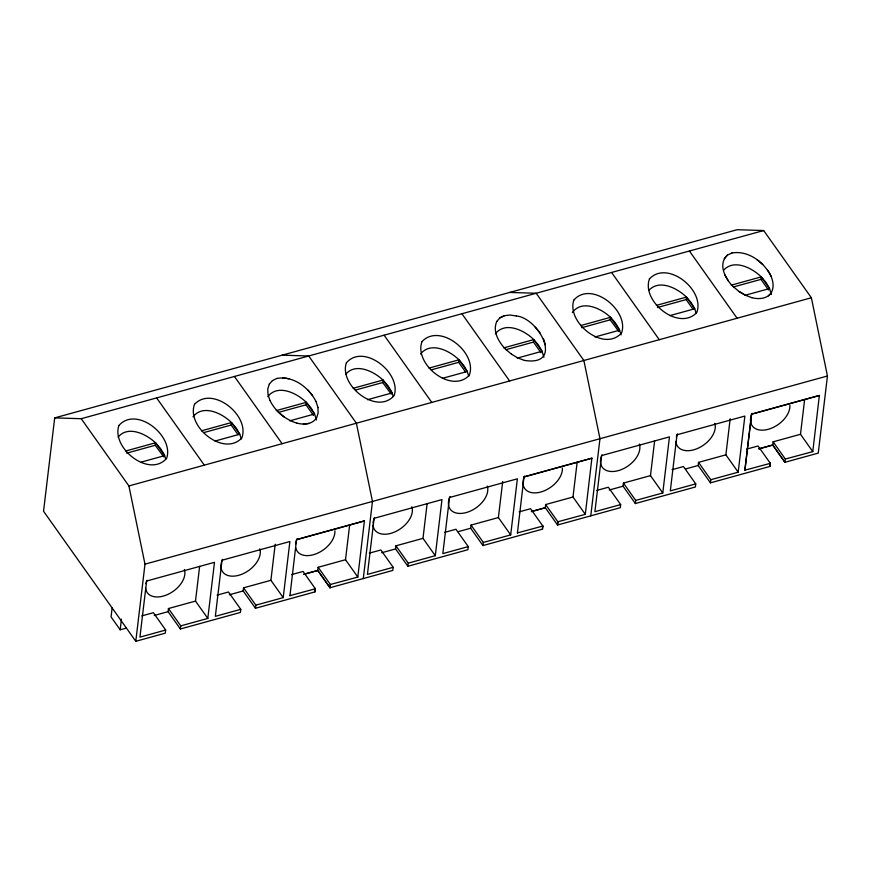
<?xml version="1.0" encoding="UTF-8"?>
<svg xmlns="http://www.w3.org/2000/svg" width="871" height="871" viewBox="0 0 871 871"><rect width="100%" height="100%" fill="white"/><g stroke="black" fill="none" stroke-linecap="round" stroke-linejoin="round"><path stroke-width="1.31" d="M758.913 448.892L772.74 445.081L784.945 462.294L818.25 453.105L827.45 375.989L811.369 297.762L763.682 230.532L737.149 229.704L54.688 417.895L43.55 511.255L135.789 641.296L165.305 633.152L165.675 630.038L153.383 612.694L141.799 615.895M112.174 607.61L111.063 616.962L120.176 629.798L126.502 628.056M120.176 629.798L121.45 619.118M125.696 451.004L155.506 442.795L160.438 448.38L164.064 454.379L163.759 456.872L155.212 445.288L155.506 442.795C146.372 434.074 127.993 425.07 118.129 437.1M135.789 641.296L144.989 564.168L128.908 485.942L81.21 418.711L54.688 417.895M217.021 595.143L228.463 591.997L240.766 609.33L240.396 612.444L180.384 628.993L168.092 611.66L168.462 608.535L195.496 601.088L199.644 566.346M180.384 628.993L180.765 625.879L168.462 608.535M180.765 625.879L207.799 618.421L214.495 562.318L146.622 581.033L139.937 637.137L165.675 630.038M237.957 434.585L231.185 425.048L231.479 422.555C222.192 413.3 203.085 403.959 193.035 416.784M315.28 588.644L314.888 591.91L255.475 608.285L243.172 590.952L243.553 587.838L270.903 580.293L275.203 544.223M255.475 608.285L255.845 605.171L243.553 587.838M313.506 415.434L305.982 404.83L306.276 402.337C296.989 393.082 277.871 383.741 267.833 396.577M255.845 605.171L283.206 597.626L289.891 541.522L222.029 560.238L215.344 616.341L240.766 609.33M289.945 595.786L296.543 539.552L364.405 520.836L357.807 577.081L330.359 584.495L329.967 587.751L392.799 570.429L393.169 567.304L380.867 549.971L369.282 553.161M314.997 591.899L315.367 588.774L303.075 571.441L291.633 574.599M318.155 567.282L330.457 584.615L330.076 587.74L317.784 570.396L318.155 567.282L345.515 559.737L349.652 525.006M353.19 388.281L383 380.061L387.922 385.646L391.547 391.645L391.253 394.138L382.696 382.554L383 380.061C373.855 371.34 355.488 362.336 345.624 374.378M363.283 578.562L372.472 501.435L356.391 423.219L308.704 355.989L282.171 355.161M444.515 532.421L455.958 529.263L468.25 546.607L467.879 549.721L407.878 566.27L395.576 548.926L395.946 545.812L422.99 538.354L427.128 503.623M407.878 566.27L408.249 563.145L395.946 545.812M408.249 563.145L435.282 555.698L441.978 499.584L374.116 518.299L367.42 574.403L393.169 567.304M465.441 371.863L458.669 362.314L458.973 359.821C449.676 350.567 430.568 341.225 420.519 354.062M542.764 525.921L542.383 529.176L482.959 545.562L470.667 528.229L471.037 525.104L498.397 517.559L502.698 481.5M482.959 545.562L483.34 542.448L471.037 525.104M540.989 352.711L533.466 342.096L533.76 339.603C524.473 330.349 505.365 321.018 495.316 333.843M483.34 542.448L510.689 534.903L517.385 478.8L449.512 497.504L442.827 553.618L468.25 546.607M517.428 533.063L524.026 476.829L591.899 458.113L585.301 514.347L557.843 521.762L557.462 525.017L620.283 507.695L620.653 504.581L608.361 487.237L596.766 490.438M542.491 529.165L542.862 526.051L530.559 508.718L519.116 511.865M545.638 504.559L557.941 521.892L557.571 525.006L545.268 507.673L545.638 504.559L572.998 497.014L577.146 462.283M580.674 325.558L610.484 317.338L615.416 322.923L619.031 328.922L618.737 331.416L610.19 319.831L610.484 317.338C601.175 308.29 581.795 299.276 572.367 312.569M590.767 515.839L599.967 438.712L583.875 360.485L536.188 293.255L509.655 292.438M671.998 469.698L683.441 466.54L695.744 483.873L695.374 486.998L635.362 503.536L623.07 486.203L623.44 483.078L650.474 475.631L654.622 440.9M635.362 503.536L635.732 500.422L623.44 483.078M635.732 500.422L662.777 492.964L669.461 436.861L601.6 455.577L594.904 511.68L620.653 504.581M692.935 309.14L686.163 299.591L686.457 297.098C677.322 288.17 659.216 278.862 648.786 290.446M770.258 463.198L769.866 466.453L710.453 482.839L698.15 465.495L698.52 462.381L725.881 454.836L730.181 418.766M710.453 482.839L710.823 479.714L698.52 462.381M768.483 289.978L760.96 279.373L761.254 276.88C752.119 267.952 734.003 258.643 723.583 270.228M710.823 479.714L738.183 472.169L744.868 416.066L677.007 434.781L670.311 490.885L695.744 483.873M744.923 470.34L751.608 414.226L819.48 395.51M769.975 466.442L770.345 463.328L758.042 445.985L746.61 449.142M770.345 463.328L744.825 470.209L751.521 414.095L819.382 395.38L812.785 451.624L785.337 459.039L784.945 462.294L772.762 444.939L773.132 441.826L800.493 434.281L804.63 399.549M269.313 384.1L267.789 388.847L267.985 394.378L269.879 400.355M316.609 417.786L318.133 413.039L317.937 407.508M496.808 321.377C492.267 331.383 498.767 342.161 505.648 349.293M727.427 255.094C717.552 264.098 725.303 278.949 733.132 286.57M768.451 295.879C776.42 289.172 772.784 277.305 767.547 270.064M269.313 384.144L272.449 380.551M316.609 417.742C312.558 424.373 303.848 424.983 297.011 423.143M496.797 321.421L499.932 317.817L504.461 315.65M724.28 258.687L727.416 255.138L731.956 252.928M771.586 292.286C767.503 298.884 758.837 299.548 751.978 297.686M272.438 380.594L276.978 378.384M499.932 317.861L504.461 315.694L510.079 315.019L516.405 316.01M81.21 418.711L763.682 230.532M201.441 430.829L231.479 422.555L236.291 428.205L239.754 434.215L241.278 438.995M428.935 368.106L458.973 359.821L463.775 365.472L467.248 371.492L468.761 376.272M656.418 305.383L686.457 297.098L691.258 302.749L694.731 308.759L696.256 313.549M276.238 410.622L306.276 402.337L311.089 407.987L314.551 413.997L316.456 419.974M503.721 347.888L533.76 339.603L538.572 345.254L542.045 351.274L543.94 357.252M731.215 285.165L761.254 276.88L766.055 282.531L769.529 288.551L771.423 294.518M126.698 453.149L155.212 445.288M355.488 390.056L382.696 382.554M581.676 327.692L610.19 319.831M203.76 432.604L231.185 425.048M431.243 369.881L458.669 362.314M657.431 307.517L686.163 299.591M278.557 412.386L305.982 404.83M506.04 349.663L533.466 342.096M733.524 286.94L760.96 279.373M214.941 441.064L239.754 434.215L231.479 422.555M442.435 378.33L467.248 371.492L458.973 359.821M669.919 315.607L694.731 308.759L686.457 297.098M289.738 420.845L314.551 413.997L306.276 402.337M517.222 358.112L542.045 351.274L533.76 339.603M744.716 295.389L769.529 288.551L761.254 276.88M141.298 462.076L164.63 455.642L165.751 459.191M367.497 399.713L392.113 392.919L393.246 396.468M594.98 336.979L619.597 330.185L621.099 334.921M128.908 485.942L811.369 297.762M144.989 564.168L827.45 375.989M296.641 539.682L364.503 520.967M524.124 476.96L591.986 458.244M154.265 615.47L168.092 611.66M229.356 594.762L243.172 590.952M303.957 574.207L317.784 570.396M381.748 552.737L395.576 548.926M458.092 531.691L470.667 528.229M531.441 511.484L545.268 507.673M609.243 490.014L623.07 486.203M685.586 468.957L698.15 465.495M758.935 448.761L772.762 444.939M303.935 574.348L317.763 570.538L329.967 587.751M531.43 511.625L545.257 507.815M289.858 595.655L315.367 588.774M517.341 532.932L542.862 526.051M731.945 252.971C748.243 250.162 763.987 262.073 771.009 276.118M276.967 378.428C293.266 375.564 309.009 387.562 316.031 401.575M303.337 424.09L308.955 423.458M524.494 360.42C564.19 366.669 539.454 318.296 516.405 315.966M282.585 377.796L288.911 378.743M751.978 297.73L745.38 295.225L738.956 291.415M517.897 357.959L524.494 360.463M297 423.186C285.361 419.626 275.203 411.319 269.89 400.312M745.38 295.269L738.946 291.458L733.142 286.526M511.462 354.149L517.886 357.992M756.921 259.558L762.735 264.457M505.648 349.249L511.462 354.192M278.165 411.972L283.979 416.871M535.251 327.18L540.053 332.831M307.757 389.914L312.569 395.554M610.484 317.338L619.597 330.185M383 380.061L392.113 392.919M155.506 442.795L164.63 455.642M689.407 251.011L737.095 318.242M800.493 434.281L812.785 451.624M773.132 441.826L785.424 459.169M611.594 272.46L659.282 339.69M725.881 454.836L738.183 472.169M650.474 475.631L662.777 492.964M461.924 313.734L509.611 380.965M572.998 497.014L585.301 514.347M384.111 335.193L431.798 402.424M498.397 517.559L510.689 534.903M422.99 538.354L435.282 555.698M234.43 376.468L282.117 443.698M345.515 559.737L357.807 577.081M156.617 397.916L204.315 465.147M270.903 580.293L283.206 597.626M195.496 601.088L207.799 618.421M724.868 274.855L728.33 280.876M543.526 338.852L545.42 344.829M316.042 401.531L317.937 407.552M639.347 444.025A22.036 13.947 -35.3 0 1 618.584 470.558A22.036 13.947 -35.3 0 1 602.024 454.814M714.797 423.371A22.036 13.947 -35.3 0 1 698.292 448.14A22.036 13.947 -35.3 0 1 675.918 441.39M676.332 437.177A22.036 13.947 -35.3 0 1 677.507 433.845M789.877 405.353A22.036 13.947 -35.3 0 1 768.603 429.207A22.036 13.947 -35.3 0 1 750.933 416.632M751.248 415.532A22.036 13.947 -35.3 0 1 752.119 413.29M411.852 506.748A22.036 13.947 -35.3 0 1 395.597 531.571A22.036 13.947 -35.3 0 1 373.028 525.061M373.049 523.025A22.036 13.947 -35.3 0 1 374.541 517.548M487.314 486.105A22.036 13.947 -35.3 0 1 468.87 511.691A22.036 13.947 -35.3 0 1 448.619 500.988M448.848 499.91A22.036 13.947 -35.3 0 1 450.024 496.579M562.383 468.075A22.036 13.947 -35.3 0 1 539.193 492.409A22.036 13.947 -35.3 0 1 524.625 476.023M184.369 569.482A22.036 13.947 -35.3 0 1 168.114 594.294A22.036 13.947 -35.3 0 1 145.544 587.794M145.903 583.603A22.036 13.947 -35.3 0 1 147.047 580.271M259.819 548.828A22.036 13.947 -35.3 0 1 240.744 574.653A22.036 13.947 -35.3 0 1 221.354 562.633M221.67 561.545A22.036 13.947 -35.3 0 1 222.541 559.302M334.9 530.809A22.036 13.947 -35.3 0 1 317.066 553.433A22.036 13.947 -35.3 0 1 295.705 547.587M295.585 544.233A22.036 13.947 -35.3 0 1 297.142 538.746M118.881 425.56C111.183 447.966 149.289 478.386 166.644 458.309C174.342 435.892 136.235 405.472 118.881 425.56M346.364 362.826C338.677 385.243 376.773 415.663 394.138 395.576C401.825 373.169 363.73 342.749 346.364 362.826M573.847 300.103C566.161 322.51 604.267 352.929 621.622 332.853C629.319 310.435 591.213 280.026 573.847 300.103M194.516 404.318C186.089 426.736 223.956 457.144 241.822 437.961C250.249 415.543 212.382 385.134 194.516 404.318M422.01 341.595C413.583 364.013 451.439 394.421 469.306 375.227C477.733 352.809 439.877 322.401 422.01 341.595M649.494 278.862C641.067 301.279 678.923 331.688 696.789 312.504C705.227 290.087 667.36 259.678 649.494 278.862"/></g></svg>
